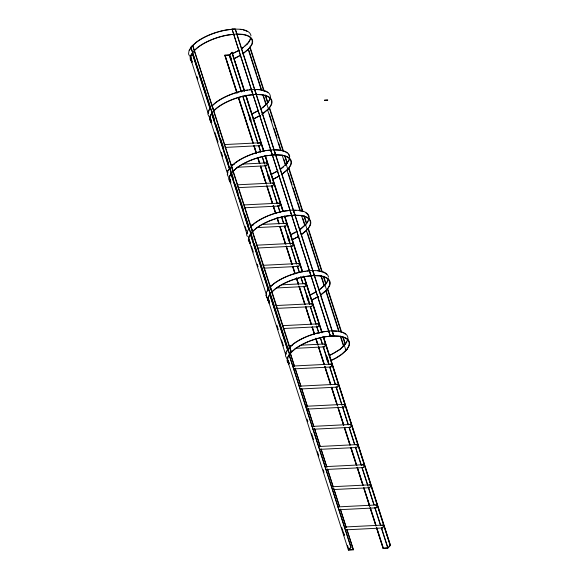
<?xml version="1.0" encoding="UTF-8"?>
<svg xmlns="http://www.w3.org/2000/svg" width="579" height="579" viewBox="0 0 579 579"><rect width="100%" height="100%" fill="white"/><g stroke="black" fill="none" stroke-linecap="round" stroke-linejoin="round"><path stroke-width="0.87" d="M208.433 113.549L208.758 111.371M247.298 233.547L247.523 232.099M267.925 298.199L269.539 303.23L269.242 303.562L266.058 295.485L266.615 291.809L269.257 287.763M266.463 295.362L266.68 293.915M267.672 300.515L268.229 296.839L270.002 293.727L272.058 291.845M286.062 354.276L286.279 352.828M348.384 550.05L353.429 549.688L348.913 549.833L350.838 547.256L348.384 550.05L287.278 359.733M250.975 35.739A32.59 12.999 -17.8 0 0 240.444 29.232L233.67 29.059L225.94 29.97A32.59 12.999 -17.8 0 0 196.288 42.166L191.736 46.306L189.087 50.351L188.537 54.028L189.63 56.149M189.485 50.279L190.795 48.281M193.35 51.336L190.708 55.381L190.151 59.058L191.721 62.105L192.315 62.076L190.556 58.935L191.106 55.309L193.277 51.987M250.417 39.415L248.644 42.528M208.867 110.647L210.611 107.983M212.225 113.014L210.481 115.677L209.938 119.303L211.697 122.444L210.532 118.746M269.394 100.399L265.971 104.777L262.692 94.558M230.5 167.034L227.851 171.08L227.294 174.757L228.394 176.877M269.373 107.933L271.413 104.806A32.59 12.999 -17.8 0 0 261.44 94.623L254.666 94.457L246.936 95.361A32.59 12.999 -17.8 0 0 217.284 107.556L213.767 110.755L212.153 105.725L215.67 102.526A32.59 12.999 -17.8 0 1 245.322 90.331L253.045 89.427L259.826 89.593A32.59 12.999 -17.8 0 1 270.082 99.009M228.683 170.342L229.993 168.344M231.513 172.983L229.465 176.11L228.908 179.787L230.485 182.834L230.775 182.501L229.161 177.471L228.864 177.804L246.878 233.909M232.041 172.708L229.863 176.038L229.313 179.664L230.826 182.595M289.182 160.144L285.353 165.138L282.074 154.926M249.274 228.321L247.233 231.448L246.676 235.117L247.407 236.536M288.755 168.294L290.796 165.174A32.59 12.999 -17.8 0 0 280.822 154.991L274.041 154.817L266.318 155.729A32.59 12.999 -17.8 0 0 236.666 167.924L233.149 171.123L231.535 166.093L235.052 162.887A32.59 12.999 -17.8 0 1 264.704 150.699L272.427 149.787L279.208 149.961A32.59 12.999 -17.8 0 1 289.739 156.468M250.989 233.742L249.245 236.406L248.695 240.032L250.454 243.166L249.86 243.202L248.29 240.147L248.847 236.478L250.888 233.351L249.542 229.161M306.928 223.009L308.151 221.127M308.137 228.662L310.178 225.535A32.59 12.999 -17.8 0 0 300.204 215.352L293.423 215.185L285.7 216.09A32.59 12.999 -17.8 0 0 256.048 228.285L251.496 232.425M267.447 291.071L268.316 289.739M270.364 294.103L268.627 296.766L268.077 300.392L269.59 303.324M327.946 280.873L324.117 285.867L320.831 275.655M327.511 289.022L329.56 285.903A32.59 12.999 -17.8 0 0 319.579 275.72L312.805 275.546L305.082 276.458A32.59 12.999 -17.8 0 0 275.43 288.646L270.871 292.793M286.829 351.439L288.132 349.441M346.915 341.856L343.492 346.228L340.213 336.015M190.867 47.239L192.771 45.365L291.44 352.206L289.797 354.073L289.384 354.095L190.867 47.239L206.29 93.964M190.94 56.127L192.807 54.288L191.721 55.577M191.721 62.105L192.018 61.772L190.397 56.742M232.041 29.116L330.356 336.204L333.859 335.798L235.342 28.95L232.041 29.116L330.356 336.204M236.753 34.212L235.479 29.942M236.934 93.168L224.775 55.316L229.552 54.882L231.947 52.291L244.62 90.983M224.775 55.316L229.733 55.063L232.186 52.269M231.643 59.76L230.753 60.122L231.412 59.869M248.094 43.143L246.734 44.402M261.324 90.302L248.203 49.439L252.031 44.445A32.59 12.999 -17.8 0 0 242.058 34.262L235.284 34.089L227.554 35.001A32.59 12.999 -17.8 0 0 197.909 47.196L194.385 50.395M209.374 117.226L207.912 114.389L208.469 110.719L210.517 107.593L212.131 112.623L210.083 115.749L209.533 119.419L211.103 122.473L211.393 122.133L209.779 117.103M252.828 94.746L256.338 94.348L254.594 89.463L255.86 93.74M249.18 115.199L248.521 115.46L249.404 115.091L251.018 120.121L250.729 120.461L250.135 120.49L249.325 117.971M280.706 150.663L267.585 109.807L269.228 107.94L269.64 107.918L283.558 151.278M275.51 154.94L272.21 155.107A32.163 12.825 -17.8 0 0 233.004 171.464M300.088 211.031L286.967 170.168L288.61 168.301L289.022 168.286L302.94 211.646M249.86 243.202L250.157 242.862L248.811 238.671M289.978 210.445L291.664 215.388M293.278 210.278L295.102 215.07L291.592 215.475M288.168 235.819L287.278 236.189L287.937 235.928M289.486 241.19L289.782 240.85L288.436 236.659M301.456 215.287L304.735 225.506L306.515 223.632M319.47 271.392L306.349 230.536L307.985 228.669L308.397 228.647L322.322 272.007M309.36 270.806L311.046 275.756M312.732 270.559L274.171 150.75M310.974 275.836L314.274 275.669M308.897 300.378L307.55 296.187L306.66 296.549L308.006 300.74M338.845 331.76L325.731 290.897L327.367 289.03L327.779 289.008L341.704 332.375M289.384 354.095L291.44 352.206M330.696 360.746C337.767 357.496 345.098 353.32 348.942 346.264A32.59 12.999 -17.8 0 0 338.961 336.081L332.187 335.914L324.457 336.819A32.59 12.999 -17.8 0 0 294.812 349.014L290.253 353.154L287.611 357.2L287.054 360.876L288.624 363.93L288.921 363.59L287.575 359.4M328.742 331.174L330.428 336.117M328.25 361.911L328.546 361.578L327.2 357.388M376.422 527.643L383.052 548.291L387.872 547.835L390.463 545.237L323.618 337.036M390.463 545.237L388.01 548.038L383.052 548.291M244.975 46.002L247.776 43.461M269.988 97.612A32.163 12.825 -17.8 0 1 266.789 103.844L260.774 108.91M262.598 107.969L265.971 104.777M266.789 103.844L268.403 108.874L261.628 114.425M289.334 156.583A32.163 12.825 -17.8 0 1 286.171 164.204L280.156 169.271M283.739 166.73L280.612 169.213M286.171 164.204L287.785 169.234L281.77 174.301M287.112 170.161L281.546 174.684M249.875 227.395L254.434 223.255A32.59 12.999 -17.8 0 1 284.086 211.06L291.809 210.155L298.59 210.322A32.59 12.999 -17.8 0 1 308.846 219.738M308.745 218.341A32.163 12.825 -17.8 0 1 305.553 224.572L299.538 229.639M301.948 228.162L304.735 225.506M305.553 224.572L307.167 229.602L301.152 234.669M306.494 230.529L301.608 234.604M271.913 291.852L270.299 286.822L273.816 283.616A32.59 12.999 -17.8 0 1 303.461 271.428L311.191 270.516L317.965 270.69A32.59 12.999 -17.8 0 1 328.496 277.196M328.127 278.702A32.163 12.825 -17.8 0 1 324.935 284.933L318.92 289.999M324.935 284.933L326.549 289.963L320.534 295.029M325.876 290.89L320.303 295.406M288.639 348.124L293.198 343.984A32.59 12.999 -17.8 0 1 322.843 331.789L330.573 330.884L337.347 331.05A32.59 12.999 -17.8 0 1 347.603 340.466M347.509 339.07A32.163 12.825 -17.8 0 1 344.317 345.301L339.815 349.39L333.743 353.291L329.198 355.463M344.317 345.301L345.931 350.331L341.436 354.42L335.357 358.321L330.819 360.493M239.113 50.243L232.526 53.731M241.848 48.484L243.216 47.601M240.734 55.041L233.909 58.674M243.014 53.572L249.028 48.506A32.163 12.825 -17.8 0 0 236.876 34.241M240.734 55.273L234.604 58.537M242.782 53.956L248.203 49.439M258.502 110.372L251.677 114.005M257.814 111.045L251.901 114.092M260.116 115.402L253.291 119.035M260.109 115.634L253.168 119.288M262.844 113.875L267.585 109.807M277.877 170.74L271.059 174.373M277.877 170.971L271.283 174.46M279.491 175.77L272.673 179.403M279.491 176.002L273.368 179.266M297.259 231.101L290.441 234.734M299.994 229.573L301.362 228.698M298.113 236.623L292.055 239.764M298.873 236.362L291.932 240.017M316.641 291.469L309.823 295.102M316.641 291.7L310.8 294.827M319.376 289.941L324.117 285.867M318.255 296.499L311.437 300.132M318.255 296.73L312.132 299.994M232.295 53.644L236.84 51.473A32.163 12.825 -17.8 0 0 239.272 50.047M229.733 55.063L230.254 54.817M251.018 120.121L250.135 120.49M270.4 180.489L269.517 180.851L270.111 180.822M290.665 234.821L295.21 232.657M289.782 240.85L288.892 241.219L287.546 237.028M307.55 296.187L306.66 296.549M308.933 301.326L308.274 301.579L308.868 301.55M330.182 355.188L340.126 349.427L343.492 346.228M328.546 361.578L327.656 361.947L326.31 357.75M269.242 180.011L267.896 175.821L268.786 175.459L270.132 179.649M191.736 46.306L192.098 46.291A32.163 12.825 -17.8 0 1 217.016 32.301M213.919 110.748L211.863 112.637L212.276 112.615M211.103 122.473L211.697 122.444M224.218 144.591L259.682 142.789M225.188 147.421L259.761 145.662M230.681 164.711L234.227 164.53M243.093 164.081L266.137 162.909M236.97 167.273L266.224 165.789M230.044 167.946L231.238 172.144M233.294 171.116L231.245 172.998L231.658 172.976L233.569 178.94M286.967 170.168L287.379 170.146M267.896 175.821L268.49 175.792M237.144 184.831L272.6 183.029M238.114 187.661L272.687 185.91M244.49 204.908L279.064 203.149M244.57 207.789L279.143 206.03M250.063 225.072L253.609 224.891M261.585 224.486L285.519 223.27M251.062 226.447L252.531 231.484M256.352 227.634L285.606 226.15M252.676 231.477L250.627 233.366L251.04 233.344M306.349 230.536L306.761 230.514M256.519 245.199L291.982 243.397M258.379 247.986L292.069 246.27M262.982 265.32L298.438 263.517M263.952 268.149L298.525 266.391M269.445 285.44L272.101 285.302M281.85 284.81L304.901 283.638M276.617 287.958L304.988 286.518M325.731 290.897L326.143 290.875M275.901 305.56L311.364 303.758M276.871 308.39L311.444 306.638M282.364 325.68L317.82 323.878M283.334 328.51L317.907 326.759M330.558 335.972L333.859 335.798M288.82 345.801L292.366 345.62M301.232 345.171L324.283 343.998M289.826 347.176L291.295 352.213M295.116 348.363L324.37 346.879M288.624 363.93L289.218 363.894L287.459 360.76L288.009 357.134L290.622 353.139A32.163 12.825 -17.8 0 1 332.006 336.117A32.163 12.825 -17.8 0 1 345.931 350.331M292.627 366.058L330.747 364.126M293.596 368.888L330.826 366.999M299.082 386.179L337.202 384.246M300.052 389.016L337.289 387.119M305.546 406.299L343.665 404.366M306.515 409.136L343.745 407.24M312.001 426.426L350.121 424.487M312.978 429.256L350.208 427.367M318.464 446.547L356.584 444.607M319.434 449.376L356.671 447.487M324.928 466.667L363.047 464.727M325.897 469.497L363.127 467.608M331.383 486.787L369.503 484.855M332.353 489.617L369.59 487.728M337.846 506.907L375.966 504.975M338.816 509.744L376.046 507.848M344.302 527.028L382.422 525.095M345.279 529.865L382.509 527.968M266.058 295.485L267.151 297.606M286.894 358.683L285.44 355.846L285.997 352.17L288.038 349.05L289.652 354.08M250.027 46.827L264.386 91.569M265.493 95.014L267.983 102.758M285.201 156.381L287.379 163.184M304.308 215.895L306.761 223.545M323.683 276.255L326.143 283.913M343.34 337.47L345.525 344.273M249.846 47.579L263.785 90.99M265.153 95.245L267.614 102.91M269.228 107.94L283.167 151.358M284.803 156.46L286.989 163.271M288.61 168.301L302.549 211.719M303.91 215.974L306.371 223.639M307.985 228.669L321.924 272.087M323.292 276.342L325.753 284M327.367 289.03L341.306 332.447M342.674 336.703L345.135 344.367M248.934 50.409L256.671 74.503M257.228 76.225L261.368 89.13M263.575 96.02L266.065 103.764M269.365 114.034L271.819 121.684M274.005 128.487L277.008 137.838M278.644 142.941L281.104 150.591M283.833 159.095L285.744 165.044M288.472 173.548L292.019 184.6M293.112 188.001L297.208 200.754M297.751 202.455L300.212 210.105M302.94 218.609L304.851 224.558M307.579 233.062L319.318 269.619M321.229 275.575L324.501 285.773M326.411 291.729L338.968 330.833M341.154 337.637L343.615 345.287M275.59 154.861L256.135 94.58M313 271.392L314.346 275.59M333.728 335.95L332.114 330.92L333.656 336.037M237.028 35.066L254.246 88.696M312.928 271.479L331.767 330.153M252.9 94.659L251.214 89.716A32.163 12.825 -17.8 0 0 249.563 89.897M272.282 155.027L270.596 150.077A32.163 12.825 -17.8 0 0 265.493 150.743M246.003 95.282L263.959 151.206M265.334 155.505L283.29 211.429M284.948 216.589L302.629 271.652M304.286 276.813L321.96 331.876M232.034 52.276L244.468 90.99M245.843 95.289L263.8 151.213M265.457 156.373L283.138 211.436M284.796 216.597L302.47 271.66M304.127 276.82L322.083 332.744M323.466 337.043L390.311 545.252M231.803 52.371L244.237 91.084M245.612 95.39L263.568 151.307M264.95 155.613L282.907 211.53M284.289 215.837L302.238 271.754M303.62 276.06L321.852 332.838M322.959 336.283L390.08 545.346M230.565 56.409L231.368 58.92M229.653 54.817L241.53 91.815M242.912 96.114L258.104 143.433M258.929 146.017L260.868 152.038M262.244 156.337L264.458 163.22M265.008 164.943L270.806 183.007M271.638 185.591L277.435 203.656M278.267 206.24L280.2 212.261M281.582 216.56L283.79 223.443M284.622 226.027L290.419 244.092M290.976 245.814L296.774 263.879M297.606 266.463L299.538 272.485M300.921 276.784L303.128 283.667M303.953 286.25L309.758 304.315M310.583 306.899L316.112 324.102M316.937 326.686L319.145 333.569M320.527 337.868L322.46 343.89M323.292 346.474L329.089 364.538M329.921 367.122L335.444 384.326M336.276 386.91L342.073 404.974M342.63 406.697L348.428 424.762M349.26 427.345L354.782 444.549M355.607 447.133L361.412 465.198M362.237 467.781L368.041 485.846M368.591 487.569L374.114 504.772M374.946 507.356L380.743 525.421M381.575 528.005L387.93 547.792M229.422 54.911L241.298 91.909M242.681 96.208L257.872 143.527M258.422 145.249L260.63 152.132M262.012 156.431L264.227 163.314M264.777 165.037L270.574 183.102M271.406 185.685L277.203 203.75M277.761 205.473L279.968 212.355M281.351 216.655L283.558 223.537M284.39 226.121L290.188 244.186M290.745 245.909L296.542 263.973M297.092 265.696L299.307 272.579M300.689 276.878L302.897 283.761M303.722 286.344L309.526 304.409M310.351 306.993L315.881 324.197M316.431 325.919L318.638 332.802M320.296 337.962L322.228 343.984M323.06 346.568L328.858 364.632M329.69 367.216L335.212 384.42M336.044 387.004L341.842 405.068M342.399 406.791L348.196 424.856M349.028 427.44L354.551 444.643M355.376 447.227L361.18 465.292M362.005 467.875L367.535 485.079M368.085 486.801L373.882 504.866M374.714 507.45L380.512 525.515M381.344 528.099L387.698 547.886M229.675 56.771L230.485 59.282M225.086 55.135L236.963 92.126M238.62 97.286L253.262 142.89M254.087 145.467L256.577 153.211M257.959 157.51L259.891 163.539M260.716 166.115L266.521 184.18M267.071 185.902L272.593 203.113M273.426 205.69L275.908 213.434M277.29 217.733L279.223 223.762M280.055 226.338L285.852 244.41M286.41 246.126L292.207 264.198M293.039 266.774L295.247 273.657M296.629 277.963L298.561 283.985M299.394 286.562L305.191 304.634M305.741 306.349L311.545 324.421M312.37 326.997L314.585 333.88M315.96 338.187L318.175 345.07M318.725 346.785L324.529 364.857M325.08 366.572L330.877 384.644M331.709 387.221L337.506 405.293M338.064 407.008L343.861 425.08M344.693 427.657L350.215 444.867M351.048 447.444L356.845 465.516M357.395 467.231L363.199 485.303M364.025 487.88L369.829 505.952M370.379 507.667L376.184 525.739M376.734 527.455L383.363 548.103M224.855 55.229L237.006 93.081M238.389 97.388L253.03 142.984M253.855 145.561L256.345 153.305M257.727 157.611L259.66 163.633M260.485 166.209L266.014 183.42M266.839 185.997L272.362 203.207M273.194 205.784L275.676 213.528M277.059 217.834L278.991 223.856M279.823 226.432L285.346 243.643M286.178 246.22L291.975 264.292M292.808 266.868L295.015 273.751M296.397 278.058L298.33 284.079M299.162 286.656L304.684 303.866M305.509 306.443L311.314 324.515M312.139 327.092L314.354 333.974M315.729 338.281L317.943 345.164M318.493 346.879L324.016 364.09M324.848 366.673L330.645 384.738M331.478 387.315L337.275 405.387M337.832 407.109L343.629 425.174M344.462 427.751L349.984 444.961M350.816 447.545L356.613 465.61M357.163 467.333L362.968 485.397M363.793 487.981L369.597 506.046M370.147 507.769L375.952 525.833M376.502 527.556L383.132 548.204M238.309 97.475L252.951 143.071M253.783 145.647L256.265 153.392M257.648 157.698L259.58 163.719M260.412 166.296L265.935 183.507M266.767 186.083L272.289 203.294M273.114 205.878L275.604 213.615M276.986 217.921L278.919 223.943M279.744 226.519L285.273 243.73M286.098 246.314L291.903 264.379M292.728 266.955L294.935 273.838M296.318 278.144L298.25 284.166M298.807 285.888L304.605 303.953M305.437 306.537L311.234 324.602M312.067 327.178L314.274 334.061M315.931 339.229L317.589 344.389M318.414 346.973L323.943 364.177M324.768 366.76L330.573 384.825M331.398 387.409L336.927 404.612M337.752 407.196L343.557 425.261M344.382 427.845L349.904 445.048M350.736 447.632L356.259 464.836M357.091 467.419L362.888 485.484M363.721 488.068L369.518 506.133M370.068 507.855L375.872 525.92M192.51 45.379L291.027 352.227M290.434 353.552L294.573 366.456M295.131 368.179L300.928 386.244M301.76 388.827L307.558 406.892M308.108 408.615L313.912 426.68M314.462 428.402L320.267 446.467M321.092 449.051L326.896 467.115M327.721 469.699L333.251 486.903M333.801 488.625L339.598 506.697M340.43 509.274L346.228 527.339M347.06 529.923L353.414 549.71M290.354 353.472L294.501 366.543M295.051 368.266L300.848 386.164M301.681 388.748L307.485 406.979M308.035 408.535L313.832 426.774M314.39 428.322L320.187 446.561M321.012 448.971L326.817 467.21M327.367 468.925L333.171 486.997M333.721 488.546L339.526 506.784M340.351 509.194L346.155 527.433M346.98 529.843L353.335 549.797M206.833 95.665L210.387 106.731M212.551 113.462L214.462 119.426M216.105 124.536L219.108 133.894M220.751 139.003L223.755 148.369M225.94 155.179L228.401 162.844M235.212 184.042L238.215 193.408M239.858 198.517L243.412 209.584M245.047 214.693L248.601 225.759M251.308 234.191L253.226 240.155M254.319 243.556L258.415 256.331M258.965 258.031L263.611 272.499M264.154 274.207L270.002 292.873M270.415 293.705L288.183 349.043M192.72 54.274L210.199 108.555M211.501 112.775L229.537 168.778M230.84 172.998L249.144 229.863M250.454 234.082L268.403 290.007M269.785 294.306L287.821 350.309M289.124 354.529L351.077 547.321M192.568 54.281L209.967 108.483M211.624 113.643L229.581 169.567M230.681 173.005L248.912 229.791M250.294 234.09L268.251 290.014M269.633 294.313L287.589 350.237M289.239 355.397L350.838 547.256M190.998 57.741L191.83 60.317M210.611 118.825L211.719 122.263M216.691 137.751L218.073 142.05M229.95 179.049L230.775 181.625M268.345 298.634L269.445 302.072M276.907 325.304L278.289 329.603M288.233 360.579L289.059 363.156M307.015 419.08L307.84 421.664M343.477 532.644L344.302 535.228M190.925 57.661L191.772 60.397M196.998 76.587L197.83 79.164M214.954 132.511L216.886 138.533M221.308 152.299L222.691 156.598M227.106 170.364L227.938 172.947M229.733 178.614L230.695 181.545M245.062 226.288L246.444 230.587M249.383 239.815L249.918 241.494M251.416 246.075L253.349 252.097M257.214 264.14L258.046 266.724M268.49 299.343L269.648 302.853M281.524 339.851L283.457 345.873M288.154 360.5L288.979 363.076M311.632 433.628L313.565 439.649M317.43 451.692L318.812 455.999M323.234 469.757L324.059 472.341M341.74 527.404L344.223 535.148M347.538 545.469L348.92 549.775M190.107 57.075L208.122 113.187M209.757 118.282L227.771 174.402M248.514 239.004L266.535 295.131M268.164 300.212L285.642 354.637M381.916 525.5A1.44 0.731 87.1 0 1 382.907 525.442A1.44 0.731 87.1 0 1 383.095 527.375A1.44 0.731 87.1 0 1 382.14 527.766M375.605 505.156A1.44 0.731 87.1 0 1 376.582 505.605A1.44 0.731 87.1 0 1 376.509 507.53A1.44 0.731 87.1 0 1 375.518 507.414M369.315 484.891A1.44 0.731 87.1 0 1 370.271 486.686A1.44 0.731 87.1 0 1 369.055 487.294M362.541 465.132A1.44 0.731 87.1 0 1 363.786 465.82A1.44 0.731 87.1 0 1 362.939 467.55M349.759 424.668A1.44 0.731 87.1 0 1 350.744 425.116A1.44 0.731 87.1 0 1 350.671 427.041A1.44 0.731 87.1 0 1 349.68 426.926M343.477 404.41A1.44 0.731 87.1 0 1 344.425 406.197A1.44 0.731 87.1 0 1 343.217 406.805M356.078 445.012A1.44 0.731 87.1 0 1 357.069 444.961A1.44 0.731 87.1 0 1 357.25 446.894A1.44 0.731 87.1 0 1 356.295 447.285M336.696 384.651A1.44 0.731 87.1 0 1 337.941 385.332A1.44 0.731 87.1 0 1 337.094 387.069M304.395 284.043A1.44 0.731 87.1 0 1 305.386 283.992A1.44 0.731 87.1 0 1 305.567 285.917A1.44 0.731 87.1 0 1 304.612 286.308M298.084 263.698A1.44 0.731 87.1 0 1 299.061 264.147A1.44 0.731 87.1 0 1 298.988 266.072A1.44 0.731 87.1 0 1 297.997 265.956M285.013 223.675A1.44 0.731 87.1 0 1 286.265 224.363A1.44 0.731 87.1 0 1 285.411 226.092M291.794 243.441A1.44 0.731 87.1 0 1 292.742 245.228A1.44 0.731 87.1 0 1 291.534 245.836M317.632 323.922A1.44 0.731 87.1 0 1 318.588 325.716A1.44 0.731 87.1 0 1 317.379 326.317M310.858 304.163A1.44 0.731 87.1 0 1 312.103 304.851A1.44 0.731 87.1 0 1 311.256 306.581M323.922 344.179A1.44 0.731 87.1 0 1 324.906 344.635A1.44 0.731 87.1 0 1 324.826 346.56A1.44 0.731 87.1 0 1 323.835 346.437M330.233 364.531A1.44 0.731 87.1 0 1 331.224 364.473A1.44 0.731 87.1 0 1 331.412 366.406A1.44 0.731 87.1 0 1 330.457 366.797M278.557 203.555A1.44 0.731 87.1 0 1 279.541 203.504A1.44 0.731 87.1 0 1 279.729 205.436A1.44 0.731 87.1 0 1 278.774 205.827M272.239 183.21A1.44 0.731 87.1 0 1 273.223 183.666A1.44 0.731 87.1 0 1 273.15 185.584A1.44 0.731 87.1 0 1 272.152 185.468M259.175 143.194A1.44 0.731 87.1 0 1 260.42 143.874A1.44 0.731 87.1 0 1 259.573 145.611M265.949 162.952A1.44 0.731 87.1 0 1 266.905 164.74A1.44 0.731 87.1 0 1 265.696 165.348M289.536 347.53A32.163 12.825 -17.8 0 1 293.502 344.02M294.175 343.521A32.163 12.825 -17.8 0 1 321.975 332.129M322.764 331.984A32.163 12.825 -17.8 0 1 325.369 331.572M327.092 331.354A32.163 12.825 -17.8 0 1 329.589 331.137M332.165 331.029A32.163 12.825 -17.8 0 1 337.079 331.253M339.54 331.651A32.163 12.825 -17.8 0 1 342.377 332.476M343.231 332.838A32.163 12.825 -17.8 0 1 345.373 334.163M270.154 287.162A32.163 12.825 -17.8 0 1 286.591 276.639M287.43 276.292A32.163 12.825 -17.8 0 1 305.126 271.334M306.856 271.095A32.163 12.825 -17.8 0 1 309.389 270.827M317.697 270.892A32.163 12.825 -17.8 0 1 321.656 271.66M322.995 272.116A32.163 12.825 -17.8 0 1 326.542 274.301M314.397 275.698A32.163 12.825 -17.8 0 1 326.549 289.963M271.768 292.192A32.163 12.825 -17.8 0 1 311.003 275.865M295.015 215.33A32.163 12.825 -17.8 0 1 307.167 229.602M252.386 231.832A32.163 12.825 -17.8 0 1 292.438 215.439M250.772 226.802A32.163 12.825 -17.8 0 1 268.048 215.924M268.815 215.62A32.163 12.825 -17.8 0 1 289.174 210.539M293.401 210.3A32.163 12.825 -17.8 0 1 295.956 210.336M299.162 210.64A32.163 12.825 -17.8 0 1 302.962 211.516M305.973 212.956A32.163 12.825 -17.8 0 1 308.716 216.951M275.633 154.969A32.163 12.825 -17.8 0 1 287.785 169.234M231.39 166.434A32.163 12.825 -17.8 0 1 256.577 152.791M257.38 152.559A32.163 12.825 -17.8 0 1 264.625 150.887M274.019 149.939A32.163 12.825 -17.8 0 1 278.94 150.164M279.78 150.272A32.163 12.825 -17.8 0 1 287.227 153.066M288.356 154.253A32.163 12.825 -17.8 0 1 289.138 155.773M256.251 94.601A32.163 12.825 -17.8 0 1 268.403 108.874M213.622 111.103A32.163 12.825 -17.8 0 1 253.674 94.71M212.008 106.073A32.163 12.825 -17.8 0 1 215.974 102.563M216.655 102.063A32.163 12.825 -17.8 0 1 244.454 90.671M245.243 90.527A32.163 12.825 -17.8 0 1 247.848 90.114M254.637 89.571A32.163 12.825 -17.8 0 1 264.856 91.019M265.71 91.381A32.163 12.825 -17.8 0 1 267.845 92.705M194.247 50.735A32.163 12.825 -17.8 0 1 233.475 34.407M250.606 37.244A32.163 12.825 -17.8 0 1 241.537 48.571M217.82 32.062A32.163 12.825 -17.8 0 1 232.678 29.312M240.176 29.435A32.163 12.825 -17.8 0 1 241.841 29.681M243.404 30.007A32.163 12.825 -17.8 0 1 244.823 30.419M245.474 30.658A32.163 12.825 -17.8 0 1 247.117 31.425M324.414 100.247L327.714 100.08L324.414 100.247M326.932 356.548L326.042 356.917L326.932 356.548M346.749 349.398L345.106 351.258L347.161 349.376L346.749 349.398"/></g></svg>
